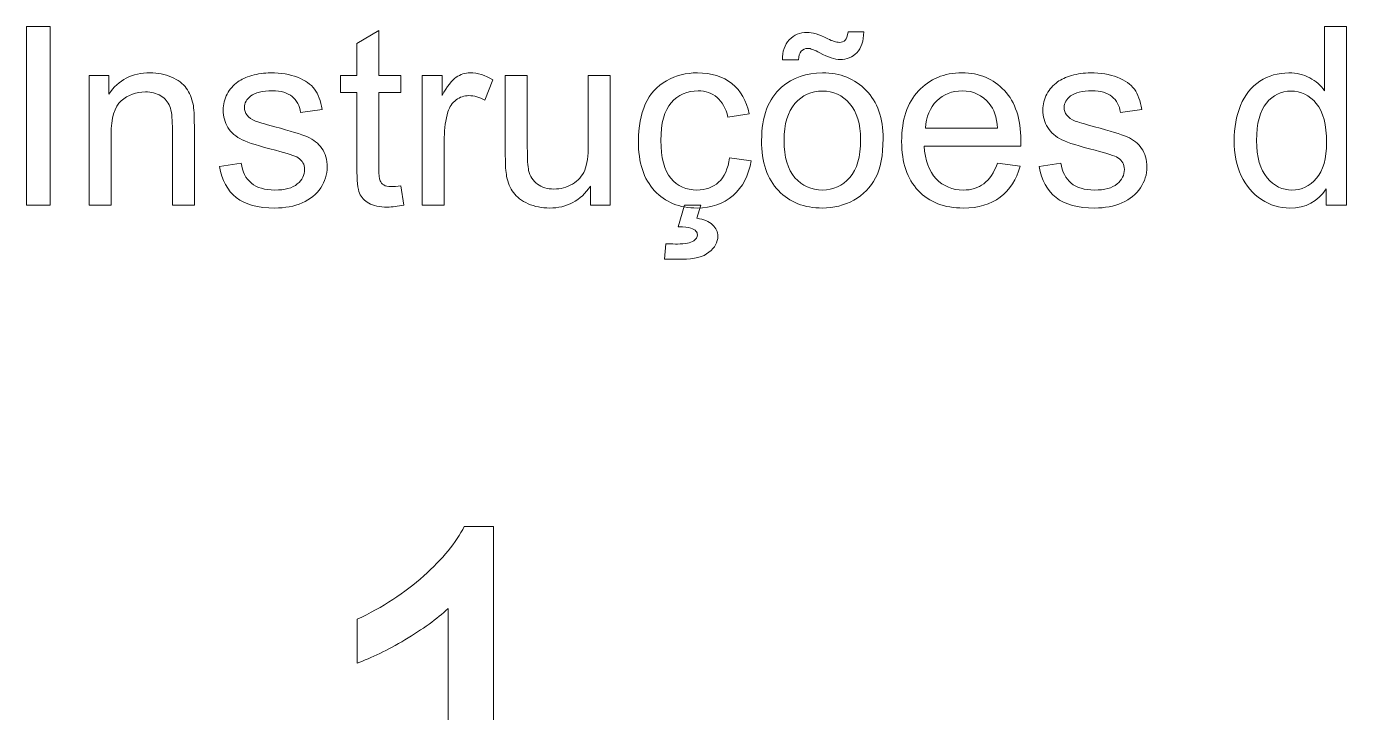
# Model space of a CAD drawing. Header units: centimetres. Extents: x -37.8 to 25.4, y -19.3 to 28.3.
# Drawn here: x -7.19 to 6.96, y 18.87 to 26.23 of the extents above; entities that cross this region are included whole.
import ezdxf

# ---------------------------------------------------------------- set-up
doc = ezdxf.new("R2010")
doc.units = ezdxf.units.CM
doc.header["$MEASUREMENT"] = 0
doc.layers.add('Camada 1', color=7, linetype='Continuous')

msp = doc.modelspace()

# ---------------------------------------------------------------- linework, layer by layer
at = {"layer": 'Camada 1', "color": 250, "lineweight": 9}
for points, knots in [([(-7.19485, 24.31356), (-7.19485, 24.31356), (-7.19485, 26.23296), (-7.19485, 26.23296), (-7.19485, 26.23296), (-7.19485, 26.23296), (-6.94018, 26.23296), (-6.94018, 26.23296), (-6.94018, 26.23296), (-6.94018, 26.23296), (-6.94018, 24.31356), (-6.94018, 24.31356), (-6.94018, 24.31356), (-6.94018, 24.31356), (-7.19485, 24.31356), (-7.19485, 24.31356)], [0, 0, 0, 0, 0.2, 0.2, 0.2, 0.2, 0.4, 0.4, 0.4, 0.4, 0.6, 0.6, 0.6, 0.6, 1, 1, 1, 1]), ([(6.74269, 24.31356), (6.74269, 24.31356), (6.74269, 24.49004), (6.74269, 24.49004), (6.74269, 24.49004), (6.65468, 24.35288), (6.52511, 24.28407), (6.35399, 24.28407), (6.35399, 24.28407), (6.24318, 24.28407), (6.14132, 24.31445), (6.04883, 24.37566), (6.04883, 24.37566), (5.9559, 24.43643), (5.88397, 24.52176), (5.83258, 24.63078), (5.83258, 24.63078), (5.78165, 24.74024), (5.75618, 24.86579), (5.75618, 25.00787), (5.75618, 25.00787), (5.75618, 25.14637), (5.77942, 25.27192), (5.82544, 25.38496), (5.82544, 25.38496), (5.8719, 25.49755), (5.94115, 25.58423), (6.03364, 25.6441), (6.03364, 25.6441), (6.12568, 25.70441), (6.22933, 25.73435), (6.34326, 25.73435), (6.34326, 25.73435), (6.42726, 25.73435), (6.50187, 25.71648), (6.5671, 25.68118), (6.5671, 25.68118), (6.63234, 25.64588), (6.6855, 25.59942), (6.72661, 25.54267), (6.72661, 25.54267), (6.72661, 25.54267), (6.72661, 26.23296), (6.72661, 26.23296), (6.72661, 26.23296), (6.72661, 26.23296), (6.96251, 26.23296), (6.96251, 26.23296), (6.96251, 26.23296), (6.96251, 26.23296), (6.96251, 24.31356), (6.96251, 24.31356), (6.96251, 24.31356), (6.96251, 24.31356), (6.74269, 24.31356), (6.74269, 24.31356)], [0, 0, 0, 0, 0.06666667, 0.06666667, 0.06666667, 0.06666667, 0.13333333, 0.13333333, 0.13333333, 0.13333333, 0.2, 0.2, 0.2, 0.2, 0.26666667, 0.26666667, 0.26666667, 0.26666667, 0.33333333, 0.33333333, 0.33333333, 0.33333333, 0.4, 0.4, 0.4, 0.4, 0.46666667, 0.46666667, 0.46666667, 0.46666667, 0.53333333, 0.53333333, 0.53333333, 0.53333333, 0.6, 0.6, 0.6, 0.6, 0.66666667, 0.66666667, 0.66666667, 0.66666667, 0.73333333, 0.73333333, 0.73333333, 0.73333333, 0.8, 0.8, 0.8, 0.8, 0.86666667, 0.86666667, 0.86666667, 0.86666667, 1, 1, 1, 1]), ([(-3.17912, 24.524), (-3.17912, 24.524), (-3.14695, 24.31579), (-3.14695, 24.31579), (-3.14695, 24.31579), (-3.21308, 24.30194), (-3.2725, 24.29479), (-3.32433, 24.29479), (-3.32433, 24.29479), (-3.40967, 24.29479), (-3.47579, 24.3082), (-3.52315, 24.33545), (-3.52315, 24.33545), (-3.57006, 24.36271), (-3.60312, 24.398), (-3.62234, 24.44224), (-3.62234, 24.44224), (-3.64155, 24.48647), (-3.65093, 24.5794), (-3.65093, 24.72103), (-3.65093, 24.72103), (-3.65093, 24.72103), (-3.65093, 25.52257), (-3.65093, 25.52257), (-3.65093, 25.52257), (-3.65093, 25.52257), (-3.82518, 25.52257), (-3.82518, 25.52257), (-3.82518, 25.52257), (-3.82518, 25.52257), (-3.82518, 25.70486), (-3.82518, 25.70486), (-3.82518, 25.70486), (-3.82518, 25.70486), (-3.65093, 25.70486), (-3.65093, 25.70486), (-3.65093, 25.70486), (-3.65093, 25.70486), (-3.65093, 26.04889), (-3.65093, 26.04889), (-3.65093, 26.04889), (-3.65093, 26.04889), (-3.41503, 26.19052), (-3.41503, 26.19052), (-3.41503, 26.19052), (-3.41503, 26.19052), (-3.41503, 25.70486), (-3.41503, 25.70486), (-3.41503, 25.70486), (-3.41503, 25.70486), (-3.17912, 25.70486), (-3.17912, 25.70486), (-3.17912, 25.70486), (-3.17912, 25.70486), (-3.17912, 25.52257), (-3.17912, 25.52257), (-3.17912, 25.52257), (-3.17912, 25.52257), (-3.41503, 25.52257), (-3.41503, 25.52257), (-3.41503, 25.52257), (-3.41503, 25.52257), (-3.41503, 24.70763), (-3.41503, 24.70763), (-3.41503, 24.70763), (-3.41503, 24.64016), (-3.41101, 24.59682), (-3.40252, 24.57761), (-3.40252, 24.57761), (-3.39447, 24.5584), (-3.38107, 24.54321), (-3.36231, 24.53159), (-3.36231, 24.53159), (-3.34354, 24.52042), (-3.31673, 24.51461), (-3.28188, 24.51461), (-3.28188, 24.51461), (-3.25597, 24.51461), (-3.22157, 24.51774), (-3.17912, 24.524)], [0, 0, 0, 0, 0.04761905, 0.04761905, 0.04761905, 0.04761905, 0.0952381, 0.0952381, 0.0952381, 0.0952381, 0.14285714, 0.14285714, 0.14285714, 0.14285714, 0.19047619, 0.19047619, 0.19047619, 0.19047619, 0.23809524, 0.23809524, 0.23809524, 0.23809524, 0.28571429, 0.28571429, 0.28571429, 0.28571429, 0.33333333, 0.33333333, 0.33333333, 0.33333333, 0.38095238, 0.38095238, 0.38095238, 0.38095238, 0.42857143, 0.42857143, 0.42857143, 0.42857143, 0.47619048, 0.47619048, 0.47619048, 0.47619048, 0.52380952, 0.52380952, 0.52380952, 0.52380952, 0.57142857, 0.57142857, 0.57142857, 0.57142857, 0.61904762, 0.61904762, 0.61904762, 0.61904762, 0.66666667, 0.66666667, 0.66666667, 0.66666667, 0.71428571, 0.71428571, 0.71428571, 0.71428571, 0.76190476, 0.76190476, 0.76190476, 0.76190476, 0.80952381, 0.80952381, 0.80952381, 0.80952381, 0.85714286, 0.85714286, 0.85714286, 0.85714286, 0.9047619, 0.9047619, 0.9047619, 0.9047619, 1, 1, 1, 1]), ([(0.91166, 25.87374), (0.91077, 25.96355), (0.93579, 26.03504), (0.98628, 26.08865), (0.98628, 26.08865), (1.03587, 26.14182), (1.09976, 26.16863), (1.1775, 26.16863), (1.1775, 26.16863), (1.23157, 26.16863), (1.30529, 26.14584), (1.39822, 26.09982), (1.39822, 26.09982), (1.4496, 26.07435), (1.4907, 26.0614), (1.52108, 26.0614), (1.52108, 26.0614), (1.54923, 26.0614), (1.57068, 26.06899), (1.58542, 26.08418), (1.58542, 26.08418), (1.60017, 26.09893), (1.61044, 26.12931), (1.6167, 26.17399), (1.6167, 26.17399), (1.6167, 26.17399), (1.78558, 26.17399), (1.78558, 26.17399), (1.78558, 26.17399), (1.7829, 26.0748), (1.75788, 26.00063), (1.71052, 25.95104), (1.71052, 25.95104), (1.66316, 25.90145), (1.60329, 25.87643), (1.53002, 25.87643), (1.53002, 25.87643), (1.47551, 25.87643), (1.40313, 25.901), (1.31377, 25.9497), (1.31377, 25.9497), (1.25524, 25.98142), (1.21235, 25.99706), (1.1851, 25.99706), (1.1851, 25.99706), (1.15561, 25.99706), (1.13148, 25.98678), (1.11361, 25.96578), (1.11361, 25.96578), (1.0944, 25.94523), (1.08502, 25.9144), (1.08591, 25.87374), (1.08591, 25.87374), (1.08591, 25.87374), (0.91166, 25.87374), (0.91166, 25.87374)], [0, 0, 0, 0, 0.06666667, 0.06666667, 0.06666667, 0.06666667, 0.13333333, 0.13333333, 0.13333333, 0.13333333, 0.2, 0.2, 0.2, 0.2, 0.26666667, 0.26666667, 0.26666667, 0.26666667, 0.33333333, 0.33333333, 0.33333333, 0.33333333, 0.4, 0.4, 0.4, 0.4, 0.46666667, 0.46666667, 0.46666667, 0.46666667, 0.53333333, 0.53333333, 0.53333333, 0.53333333, 0.6, 0.6, 0.6, 0.6, 0.66666667, 0.66666667, 0.66666667, 0.66666667, 0.73333333, 0.73333333, 0.73333333, 0.73333333, 0.8, 0.8, 0.8, 0.8, 0.86666667, 0.86666667, 0.86666667, 0.86666667, 1, 1, 1, 1]), ([(-6.52243, 24.31356), (-6.52243, 24.31356), (-6.52243, 25.70486), (-6.52243, 25.70486), (-6.52243, 25.70486), (-6.52243, 25.70486), (-6.31065, 25.70486), (-6.31065, 25.70486), (-6.31065, 25.70486), (-6.31065, 25.70486), (-6.31065, 25.50738), (-6.31065, 25.50738), (-6.31065, 25.50738), (-6.20879, 25.65884), (-6.06135, 25.73435), (-5.86878, 25.73435), (-5.86878, 25.73435), (-5.78478, 25.73435), (-5.70794, 25.71916), (-5.63779, 25.68922), (-5.63779, 25.68922), (-5.56765, 25.65929), (-5.51492, 25.61952), (-5.48007, 25.57082), (-5.48007, 25.57082), (-5.44523, 25.52212), (-5.42065, 25.46404), (-5.4068, 25.39702), (-5.4068, 25.39702), (-5.39831, 25.35324), (-5.39384, 25.27684), (-5.39384, 25.16782), (-5.39384, 25.16782), (-5.39384, 25.16782), (-5.39384, 24.31356), (-5.39384, 24.31356), (-5.39384, 24.31356), (-5.39384, 24.31356), (-5.62975, 24.31356), (-5.62975, 24.31356), (-5.62975, 24.31356), (-5.62975, 24.31356), (-5.62975, 25.15888), (-5.62975, 25.15888), (-5.62975, 25.15888), (-5.62975, 25.25494), (-5.63868, 25.32688), (-5.657, 25.37424), (-5.657, 25.37424), (-5.67532, 25.4216), (-5.70794, 25.45957), (-5.7544, 25.48817), (-5.7544, 25.48817), (-5.80087, 25.51631), (-5.85582, 25.53061), (-5.91837, 25.53061), (-5.91837, 25.53061), (-6.01845, 25.53061), (-6.10468, 25.49889), (-6.17751, 25.435), (-6.17751, 25.435), (-6.25034, 25.37155), (-6.28653, 25.25048), (-6.28653, 25.07265), (-6.28653, 25.07265), (-6.28653, 25.07265), (-6.28653, 24.31356), (-6.28653, 24.31356), (-6.28653, 24.31356), (-6.28653, 24.31356), (-6.52243, 24.31356), (-6.52243, 24.31356)], [0, 0, 0, 0, 0.05263158, 0.05263158, 0.05263158, 0.05263158, 0.10526316, 0.10526316, 0.10526316, 0.10526316, 0.15789474, 0.15789474, 0.15789474, 0.15789474, 0.21052632, 0.21052632, 0.21052632, 0.21052632, 0.26315789, 0.26315789, 0.26315789, 0.26315789, 0.31578947, 0.31578947, 0.31578947, 0.31578947, 0.36842105, 0.36842105, 0.36842105, 0.36842105, 0.42105263, 0.42105263, 0.42105263, 0.42105263, 0.47368421, 0.47368421, 0.47368421, 0.47368421, 0.52631579, 0.52631579, 0.52631579, 0.52631579, 0.57894737, 0.57894737, 0.57894737, 0.57894737, 0.63157895, 0.63157895, 0.63157895, 0.63157895, 0.68421053, 0.68421053, 0.68421053, 0.68421053, 0.73684211, 0.73684211, 0.73684211, 0.73684211, 0.78947368, 0.78947368, 0.78947368, 0.78947368, 0.84210526, 0.84210526, 0.84210526, 0.84210526, 0.89473684, 0.89473684, 0.89473684, 0.89473684, 1, 1, 1, 1]), ([(-5.12533, 24.72907), (-5.12533, 24.72907), (-4.8921, 24.7666), (-4.8921, 24.7666), (-4.8921, 24.7666), (-4.87915, 24.67322), (-4.84251, 24.60174), (-4.78264, 24.5517), (-4.78264, 24.5517), (-4.72277, 24.5021), (-4.63877, 24.47708), (-4.53155, 24.47708), (-4.53155, 24.47708), (-4.42298, 24.47708), (-4.34255, 24.49898), (-4.28983, 24.54321), (-4.28983, 24.54321), (-4.23756, 24.58699), (-4.2112, 24.63882), (-4.2112, 24.69824), (-4.2112, 24.69824), (-4.2112, 24.75141), (-4.23488, 24.79341), (-4.28179, 24.82379), (-4.28179, 24.82379), (-4.31485, 24.84479), (-4.39528, 24.87115), (-4.52306, 24.90377), (-4.52306, 24.90377), (-4.69552, 24.94711), (-4.81481, 24.98464), (-4.88183, 25.01636), (-4.88183, 25.01636), (-4.9484, 25.04853), (-4.99889, 25.09231), (-5.03329, 25.14861), (-5.03329, 25.14861), (-5.06769, 25.20446), (-5.08512, 25.26656), (-5.08512, 25.33447), (-5.08512, 25.33447), (-5.08512, 25.39657), (-5.07082, 25.45376), (-5.04267, 25.50648), (-5.04267, 25.50648), (-5.01408, 25.55921), (-4.97565, 25.60299), (-4.92695, 25.63784), (-4.92695, 25.63784), (-4.89032, 25.66465), (-4.84028, 25.68743), (-4.77728, 25.7062), (-4.77728, 25.7062), (-4.71384, 25.72496), (-4.64637, 25.73435), (-4.57399, 25.73435), (-4.57399, 25.73435), (-4.46497, 25.73435), (-4.36936, 25.71871), (-4.28715, 25.68699), (-4.28715, 25.68699), (-4.2045, 25.65571), (-4.14373, 25.61282), (-4.10442, 25.55921), (-4.10442, 25.55921), (-4.06555, 25.50514), (-4.03829, 25.43321), (-4.02355, 25.34296), (-4.02355, 25.34296), (-4.02355, 25.34296), (-4.25409, 25.31079), (-4.25409, 25.31079), (-4.25409, 25.31079), (-4.26437, 25.38317), (-4.29475, 25.43991), (-4.34479, 25.48057), (-4.34479, 25.48057), (-4.39483, 25.52123), (-4.46542, 25.54133), (-4.55701, 25.54133), (-4.55701, 25.54133), (-4.66469, 25.54133), (-4.74198, 25.52346), (-4.788, 25.48772), (-4.788, 25.48772), (-4.83402, 25.45198), (-4.85725, 25.40998), (-4.85725, 25.36217), (-4.85725, 25.36217), (-4.85725, 25.33179), (-4.84787, 25.30409), (-4.82866, 25.27952), (-4.82866, 25.27952), (-4.80945, 25.2545), (-4.77951, 25.2335), (-4.73841, 25.21697), (-4.73841, 25.21697), (-4.71473, 25.20803), (-4.64592, 25.18792), (-4.53065, 25.15665), (-4.53065, 25.15665), (-4.36445, 25.11242), (-4.24828, 25.07578), (-4.18216, 25.04763), (-4.18216, 25.04763), (-4.11603, 25.01949), (-4.06421, 24.97793), (-4.02667, 24.92432), (-4.02667, 24.92432), (-3.9887, 24.87026), (-3.96993, 24.80324), (-3.96993, 24.72282), (-3.96993, 24.72282), (-3.96993, 24.64463), (-3.99272, 24.57091), (-4.03874, 24.50166), (-4.03874, 24.50166), (-4.08476, 24.43241), (-4.15088, 24.37879), (-4.23711, 24.34081), (-4.23711, 24.34081), (-4.32379, 24.30284), (-4.42164, 24.28407), (-4.53065, 24.28407), (-4.53065, 24.28407), (-4.71115, 24.28407), (-4.84921, 24.3216), (-4.94393, 24.39622), (-4.94393, 24.39622), (-5.03865, 24.47128), (-5.09897, 24.58208), (-5.12533, 24.72907)], [0, 0, 0, 0, 0.02941176, 0.02941176, 0.02941176, 0.02941176, 0.05882353, 0.05882353, 0.05882353, 0.05882353, 0.08823529, 0.08823529, 0.08823529, 0.08823529, 0.11764706, 0.11764706, 0.11764706, 0.11764706, 0.14705882, 0.14705882, 0.14705882, 0.14705882, 0.17647059, 0.17647059, 0.17647059, 0.17647059, 0.20588235, 0.20588235, 0.20588235, 0.20588235, 0.23529412, 0.23529412, 0.23529412, 0.23529412, 0.26470588, 0.26470588, 0.26470588, 0.26470588, 0.29411765, 0.29411765, 0.29411765, 0.29411765, 0.32352941, 0.32352941, 0.32352941, 0.32352941, 0.35294118, 0.35294118, 0.35294118, 0.35294118, 0.38235294, 0.38235294, 0.38235294, 0.38235294, 0.41176471, 0.41176471, 0.41176471, 0.41176471, 0.44117647, 0.44117647, 0.44117647, 0.44117647, 0.47058824, 0.47058824, 0.47058824, 0.47058824, 0.5, 0.5, 0.5, 0.5, 0.52941176, 0.52941176, 0.52941176, 0.52941176, 0.55882353, 0.55882353, 0.55882353, 0.55882353, 0.58823529, 0.58823529, 0.58823529, 0.58823529, 0.61764706, 0.61764706, 0.61764706, 0.61764706, 0.64705882, 0.64705882, 0.64705882, 0.64705882, 0.67647059, 0.67647059, 0.67647059, 0.67647059, 0.70588235, 0.70588235, 0.70588235, 0.70588235, 0.73529412, 0.73529412, 0.73529412, 0.73529412, 0.76470588, 0.76470588, 0.76470588, 0.76470588, 0.79411765, 0.79411765, 0.79411765, 0.79411765, 0.82352941, 0.82352941, 0.82352941, 0.82352941, 0.85294118, 0.85294118, 0.85294118, 0.85294118, 0.88235294, 0.88235294, 0.88235294, 0.88235294, 0.91176471, 0.91176471, 0.91176471, 0.91176471, 0.94117647, 0.94117647, 0.94117647, 0.94117647, 1, 1, 1, 1]), ([(-2.94902, 24.31356), (-2.94902, 24.31356), (-2.94902, 25.70486), (-2.94902, 25.70486), (-2.94902, 25.70486), (-2.94902, 25.70486), (-2.73724, 25.70486), (-2.73724, 25.70486), (-2.73724, 25.70486), (-2.73724, 25.70486), (-2.73724, 25.49174), (-2.73724, 25.49174), (-2.73724, 25.49174), (-2.68318, 25.59048), (-2.63314, 25.65571), (-2.58712, 25.68699), (-2.58712, 25.68699), (-2.5411, 25.71871), (-2.49062, 25.73435), (-2.43566, 25.73435), (-2.43566, 25.73435), (-2.35613, 25.73435), (-2.27527, 25.70933), (-2.19306, 25.65973), (-2.19306, 25.65973), (-2.19306, 25.65973), (-2.27705, 25.44215), (-2.27705, 25.44215), (-2.27705, 25.44215), (-2.33424, 25.47432), (-2.39143, 25.4904), (-2.44862, 25.4904), (-2.44862, 25.4904), (-2.5, 25.4904), (-2.54602, 25.47476), (-2.58668, 25.44393), (-2.58668, 25.44393), (-2.62733, 25.41311), (-2.65638, 25.37021), (-2.6738, 25.31526), (-2.6738, 25.31526), (-2.70016, 25.23171), (-2.71312, 25.14012), (-2.71312, 25.04048), (-2.71312, 25.04048), (-2.71312, 25.04048), (-2.71312, 24.31356), (-2.71312, 24.31356), (-2.71312, 24.31356), (-2.71312, 24.31356), (-2.94902, 24.31356), (-2.94902, 24.31356)], [0, 0, 0, 0, 0.07142857, 0.07142857, 0.07142857, 0.07142857, 0.14285714, 0.14285714, 0.14285714, 0.14285714, 0.21428571, 0.21428571, 0.21428571, 0.21428571, 0.28571429, 0.28571429, 0.28571429, 0.28571429, 0.35714286, 0.35714286, 0.35714286, 0.35714286, 0.42857143, 0.42857143, 0.42857143, 0.42857143, 0.5, 0.5, 0.5, 0.5, 0.57142857, 0.57142857, 0.57142857, 0.57142857, 0.64285714, 0.64285714, 0.64285714, 0.64285714, 0.71428571, 0.71428571, 0.71428571, 0.71428571, 0.78571429, 0.78571429, 0.78571429, 0.78571429, 0.85714286, 0.85714286, 0.85714286, 0.85714286, 1, 1, 1, 1]), ([(-1.14489, 24.31356), (-1.14489, 24.31356), (-1.14489, 24.52042), (-1.14489, 24.52042), (-1.14489, 24.52042), (-1.25302, 24.36271), (-1.39956, 24.28407), (-1.58498, 24.28407), (-1.58498, 24.28407), (-1.66674, 24.28407), (-1.74314, 24.29971), (-1.81418, 24.33098), (-1.81418, 24.33098), (-1.88522, 24.36271), (-1.93794, 24.40202), (-1.97235, 24.44938), (-1.97235, 24.44938), (-2.00675, 24.49719), (-2.03088, 24.55527), (-2.04473, 24.62408), (-2.04473, 24.62408), (-2.05411, 24.67054), (-2.05902, 24.74382), (-2.05902, 24.8439), (-2.05902, 24.8439), (-2.05902, 24.8439), (-2.05902, 25.70486), (-2.05902, 25.70486), (-2.05902, 25.70486), (-2.05902, 25.70486), (-1.82312, 25.70486), (-1.82312, 25.70486), (-1.82312, 25.70486), (-1.82312, 25.70486), (-1.82312, 24.93504), (-1.82312, 24.93504), (-1.82312, 24.93504), (-1.82312, 24.81218), (-1.8182, 24.72907), (-1.80882, 24.68663), (-1.80882, 24.68663), (-1.79408, 24.62452), (-1.7628, 24.57627), (-1.71455, 24.54098), (-1.71455, 24.54098), (-1.66674, 24.50568), (-1.60777, 24.48781), (-1.53717, 24.48781), (-1.53717, 24.48781), (-1.46658, 24.48781), (-1.40046, 24.50568), (-1.3388, 24.54187), (-1.3388, 24.54187), (-1.27714, 24.57806), (-1.23336, 24.62765), (-1.20744, 24.68976), (-1.20744, 24.68976), (-1.18198, 24.75186), (-1.16902, 24.84256), (-1.16902, 24.96096), (-1.16902, 24.96096), (-1.16902, 24.96096), (-1.16902, 25.70486), (-1.16902, 25.70486), (-1.16902, 25.70486), (-1.16902, 25.70486), (-0.93312, 25.70486), (-0.93312, 25.70486), (-0.93312, 25.70486), (-0.93312, 25.70486), (-0.93312, 24.31356), (-0.93312, 24.31356), (-0.93312, 24.31356), (-0.93312, 24.31356), (-1.14489, 24.31356), (-1.14489, 24.31356)], [0, 0, 0, 0, 0.05, 0.05, 0.05, 0.05, 0.1, 0.1, 0.1, 0.1, 0.15, 0.15, 0.15, 0.15, 0.2, 0.2, 0.2, 0.2, 0.25, 0.25, 0.25, 0.25, 0.3, 0.3, 0.3, 0.3, 0.35, 0.35, 0.35, 0.35, 0.4, 0.4, 0.4, 0.4, 0.45, 0.45, 0.45, 0.45, 0.5, 0.5, 0.5, 0.5, 0.55, 0.55, 0.55, 0.55, 0.6, 0.6, 0.6, 0.6, 0.65, 0.65, 0.65, 0.65, 0.7, 0.7, 0.7, 0.7, 0.75, 0.75, 0.75, 0.75, 0.8, 0.8, 0.8, 0.8, 0.85, 0.85, 0.85, 0.85, 0.9, 0.9, 0.9, 0.9, 1, 1, 1, 1]), ([(0.34604, 24.8229), (0.34604, 24.8229), (0.57658, 24.79073), (0.57658, 24.79073), (0.57658, 24.79073), (0.55111, 24.63212), (0.48677, 24.50836), (0.38267, 24.41856), (0.38267, 24.41856), (0.27857, 24.32875), (0.15034, 24.28407), (-0.00112, 24.28407), (-0.00112, 24.28407), (-0.191, 24.28407), (-0.34381, 24.34618), (-0.45908, 24.47038), (-0.45908, 24.47038), (-0.5748, 24.59459), (-0.63243, 24.77241), (-0.63243, 25.00385), (-0.63243, 25.00385), (-0.63243, 25.15397), (-0.60741, 25.28488), (-0.55782, 25.39747), (-0.55782, 25.39747), (-0.50822, 25.50961), (-0.43272, 25.59406), (-0.33085, 25.6499), (-0.33085, 25.6499), (-0.22943, 25.7062), (-0.11907, 25.73435), (0.00067, 25.73435), (0.00067, 25.73435), (0.15124, 25.73435), (0.275, 25.69637), (0.37061, 25.61997), (0.37061, 25.61997), (0.46667, 25.54357), (0.52833, 25.435), (0.55513, 25.29471), (0.55513, 25.29471), (0.55513, 25.29471), (0.32727, 25.25986), (0.32727, 25.25986), (0.32727, 25.25986), (0.30538, 25.35324), (0.26695, 25.42338), (0.21111, 25.47074), (0.21111, 25.47074), (0.1557, 25.51765), (0.08869, 25.54133), (0.01005, 25.54133), (0.01005, 25.54133), (-0.10879, 25.54133), (-0.2053, 25.49889), (-0.27991, 25.414), (-0.27991, 25.414), (-0.35408, 25.32866), (-0.39117, 25.19463), (-0.39117, 25.01055), (-0.39117, 25.01055), (-0.39117, 24.82379), (-0.35542, 24.68842), (-0.28394, 24.60397), (-0.28394, 24.60397), (-0.212, 24.51953), (-0.11862, 24.47708), (-0.0038, 24.47708), (-0.0038, 24.47708), (0.08913, 24.47708), (0.16643, 24.50523), (0.22808, 24.56197), (0.22808, 24.56197), (0.29019, 24.61827), (0.3295, 24.70539), (0.34604, 24.8229)], [0, 0, 0, 0, 0.05, 0.05, 0.05, 0.05, 0.1, 0.1, 0.1, 0.1, 0.15, 0.15, 0.15, 0.15, 0.2, 0.2, 0.2, 0.2, 0.25, 0.25, 0.25, 0.25, 0.3, 0.3, 0.3, 0.3, 0.35, 0.35, 0.35, 0.35, 0.4, 0.4, 0.4, 0.4, 0.45, 0.45, 0.45, 0.45, 0.5, 0.5, 0.5, 0.5, 0.55, 0.55, 0.55, 0.55, 0.6, 0.6, 0.6, 0.6, 0.65, 0.65, 0.65, 0.65, 0.7, 0.7, 0.7, 0.7, 0.75, 0.75, 0.75, 0.75, 0.8, 0.8, 0.8, 0.8, 0.85, 0.85, 0.85, 0.85, 0.9, 0.9, 0.9, 0.9, 1, 1, 1, 1]), ([(0.68916, 25.00921), (0.68916, 25.26611), (0.76065, 25.45644), (0.90407, 25.5802), (0.90407, 25.5802), (1.02336, 25.68297), (1.16946, 25.73435), (1.34148, 25.73435), (1.34148, 25.73435), (1.53225, 25.73435), (1.68863, 25.6718), (1.81016, 25.5467), (1.81016, 25.5467), (1.93124, 25.42204), (1.992, 25.24913), (1.992, 25.02887), (1.992, 25.02887), (1.992, 24.85015), (1.96519, 24.70986), (1.91158, 24.60755), (1.91158, 24.60755), (1.85796, 24.50523), (1.77977, 24.4257), (1.67701, 24.36896), (1.67701, 24.36896), (1.5747, 24.31222), (1.46255, 24.28407), (1.34148, 24.28407), (1.34148, 24.28407), (1.14668, 24.28407), (0.98941, 24.34618), (0.86922, 24.47083), (0.86922, 24.47083), (0.74903, 24.59548), (0.68916, 24.77509), (0.68916, 25.00921)], [0, 0, 0, 0, 0.1, 0.1, 0.1, 0.1, 0.2, 0.2, 0.2, 0.2, 0.3, 0.3, 0.3, 0.3, 0.4, 0.4, 0.4, 0.4, 0.5, 0.5, 0.5, 0.5, 0.6, 0.6, 0.6, 0.6, 0.7, 0.7, 0.7, 0.7, 0.8, 0.8, 0.8, 0.8, 1, 1, 1, 1]), ([(3.21754, 24.76392), (3.21754, 24.76392), (3.46148, 24.73175), (3.46148, 24.73175), (3.46148, 24.73175), (3.42351, 24.59012), (3.35247, 24.47977), (3.24881, 24.40158), (3.24881, 24.40158), (3.14516, 24.32339), (3.01291, 24.28407), (2.85162, 24.28407), (2.85162, 24.28407), (2.64878, 24.28407), (2.48793, 24.34662), (2.36909, 24.47172), (2.36909, 24.47172), (2.25024, 24.59638), (2.19082, 24.77196), (2.19082, 24.99759), (2.19082, 24.99759), (2.19082, 25.23082), (2.25069, 25.41221), (2.37087, 25.54089), (2.37087, 25.54089), (2.49106, 25.67001), (2.64699, 25.73435), (2.83866, 25.73435), (2.83866, 25.73435), (3.02408, 25.73435), (3.17554, 25.67135), (3.29304, 25.54491), (3.29304, 25.54491), (3.41055, 25.41847), (3.46953, 25.24065), (3.46953, 25.01144), (3.46953, 25.01144), (3.46953, 24.99759), (3.46908, 24.97659), (3.46818, 24.94889), (3.46818, 24.94889), (3.46818, 24.94889), (2.43208, 24.94889), (2.43208, 24.94889), (2.43208, 24.94889), (2.44102, 24.79654), (2.48391, 24.67948), (2.56165, 24.59861), (2.56165, 24.59861), (2.63895, 24.51774), (2.7359, 24.47708), (2.85162, 24.47708), (2.85162, 24.47708), (2.93785, 24.47708), (3.01157, 24.49987), (3.07233, 24.54544), (3.07233, 24.54544), (3.13354, 24.59102), (3.18179, 24.66384), (3.21754, 24.76392)], [0, 0, 0, 0, 0.0625, 0.0625, 0.0625, 0.0625, 0.125, 0.125, 0.125, 0.125, 0.1875, 0.1875, 0.1875, 0.1875, 0.25, 0.25, 0.25, 0.25, 0.3125, 0.3125, 0.3125, 0.3125, 0.375, 0.375, 0.375, 0.375, 0.4375, 0.4375, 0.4375, 0.4375, 0.5, 0.5, 0.5, 0.5, 0.5625, 0.5625, 0.5625, 0.5625, 0.625, 0.625, 0.625, 0.625, 0.6875, 0.6875, 0.6875, 0.6875, 0.75, 0.75, 0.75, 0.75, 0.8125, 0.8125, 0.8125, 0.8125, 0.875, 0.875, 0.875, 0.875, 1, 1, 1, 1]), ([(3.66566, 24.72907), (3.66566, 24.72907), (3.89889, 24.7666), (3.89889, 24.7666), (3.89889, 24.7666), (3.91184, 24.67322), (3.94848, 24.60174), (4.00835, 24.5517), (4.00835, 24.5517), (4.06822, 24.5021), (4.15222, 24.47708), (4.25944, 24.47708), (4.25944, 24.47708), (4.36801, 24.47708), (4.44844, 24.49898), (4.50116, 24.54321), (4.50116, 24.54321), (4.55343, 24.58699), (4.57979, 24.63882), (4.57979, 24.69824), (4.57979, 24.69824), (4.57979, 24.75141), (4.55611, 24.79341), (4.5092, 24.82379), (4.5092, 24.82379), (4.47614, 24.84479), (4.39571, 24.87115), (4.26793, 24.90377), (4.26793, 24.90377), (4.09547, 24.94711), (3.97618, 24.98464), (3.90916, 25.01636), (3.90916, 25.01636), (3.84259, 25.04853), (3.7921, 25.09231), (3.7577, 25.14861), (3.7577, 25.14861), (3.7233, 25.20446), (3.70587, 25.26656), (3.70587, 25.33447), (3.70587, 25.33447), (3.70587, 25.39657), (3.72017, 25.45376), (3.74832, 25.50648), (3.74832, 25.50648), (3.77691, 25.55921), (3.81534, 25.60299), (3.86404, 25.63784), (3.86404, 25.63784), (3.90067, 25.66465), (3.95071, 25.68743), (4.01371, 25.7062), (4.01371, 25.7062), (4.07715, 25.72496), (4.14462, 25.73435), (4.217, 25.73435), (4.217, 25.73435), (4.32602, 25.73435), (4.42163, 25.71871), (4.50384, 25.68699), (4.50384, 25.68699), (4.58649, 25.65571), (4.64726, 25.61282), (4.68657, 25.55921), (4.68657, 25.55921), (4.72544, 25.50514), (4.7527, 25.43321), (4.76744, 25.34296), (4.76744, 25.34296), (4.76744, 25.34296), (4.5369, 25.31079), (4.5369, 25.31079), (4.5369, 25.31079), (4.52662, 25.38317), (4.49624, 25.43991), (4.4462, 25.48057), (4.4462, 25.48057), (4.39616, 25.52123), (4.32557, 25.54133), (4.23398, 25.54133), (4.23398, 25.54133), (4.1263, 25.54133), (4.04901, 25.52346), (4.00299, 25.48772), (4.00299, 25.48772), (3.95697, 25.45198), (3.93374, 25.40998), (3.93374, 25.36217), (3.93374, 25.36217), (3.93374, 25.33179), (3.94312, 25.30409), (3.96233, 25.27952), (3.96233, 25.27952), (3.98154, 25.2545), (4.01148, 25.2335), (4.05258, 25.21697), (4.05258, 25.21697), (4.07626, 25.20803), (4.14507, 25.18792), (4.26034, 25.15665), (4.26034, 25.15665), (4.42654, 25.11242), (4.54271, 25.07578), (4.60883, 25.04763), (4.60883, 25.04763), (4.67496, 25.01949), (4.72678, 24.97793), (4.76432, 24.92432), (4.76432, 24.92432), (4.80229, 24.87026), (4.82106, 24.80324), (4.82106, 24.72282), (4.82106, 24.72282), (4.82106, 24.64463), (4.79827, 24.57091), (4.75225, 24.50166), (4.75225, 24.50166), (4.70623, 24.43241), (4.64011, 24.37879), (4.55388, 24.34081), (4.55388, 24.34081), (4.4672, 24.30284), (4.36935, 24.28407), (4.26034, 24.28407), (4.26034, 24.28407), (4.07984, 24.28407), (3.94178, 24.3216), (3.84706, 24.39622), (3.84706, 24.39622), (3.75234, 24.47128), (3.69202, 24.58208), (3.66566, 24.72907)], [0, 0, 0, 0, 0.02941176, 0.02941176, 0.02941176, 0.02941176, 0.05882353, 0.05882353, 0.05882353, 0.05882353, 0.08823529, 0.08823529, 0.08823529, 0.08823529, 0.11764706, 0.11764706, 0.11764706, 0.11764706, 0.14705882, 0.14705882, 0.14705882, 0.14705882, 0.17647059, 0.17647059, 0.17647059, 0.17647059, 0.20588235, 0.20588235, 0.20588235, 0.20588235, 0.23529412, 0.23529412, 0.23529412, 0.23529412, 0.26470588, 0.26470588, 0.26470588, 0.26470588, 0.29411765, 0.29411765, 0.29411765, 0.29411765, 0.32352941, 0.32352941, 0.32352941, 0.32352941, 0.35294118, 0.35294118, 0.35294118, 0.35294118, 0.38235294, 0.38235294, 0.38235294, 0.38235294, 0.41176471, 0.41176471, 0.41176471, 0.41176471, 0.44117647, 0.44117647, 0.44117647, 0.44117647, 0.47058824, 0.47058824, 0.47058824, 0.47058824, 0.5, 0.5, 0.5, 0.5, 0.52941176, 0.52941176, 0.52941176, 0.52941176, 0.55882353, 0.55882353, 0.55882353, 0.55882353, 0.58823529, 0.58823529, 0.58823529, 0.58823529, 0.61764706, 0.61764706, 0.61764706, 0.61764706, 0.64705882, 0.64705882, 0.64705882, 0.64705882, 0.67647059, 0.67647059, 0.67647059, 0.67647059, 0.70588235, 0.70588235, 0.70588235, 0.70588235, 0.73529412, 0.73529412, 0.73529412, 0.73529412, 0.76470588, 0.76470588, 0.76470588, 0.76470588, 0.79411765, 0.79411765, 0.79411765, 0.79411765, 0.82352941, 0.82352941, 0.82352941, 0.82352941, 0.85294118, 0.85294118, 0.85294118, 0.85294118, 0.88235294, 0.88235294, 0.88235294, 0.88235294, 0.91176471, 0.91176471, 0.91176471, 0.91176471, 0.94117647, 0.94117647, 0.94117647, 0.94117647, 1, 1, 1, 1]), ([(0.93043, 25.00876), (0.93043, 24.83094), (0.9693, 24.6978), (1.04704, 24.60978), (1.04704, 24.60978), (1.12523, 24.52132), (1.22308, 24.47708), (1.34148, 24.47708), (1.34148, 24.47708), (1.45853, 24.47708), (1.55593, 24.52132), (1.63412, 24.61023), (1.63412, 24.61023), (1.71186, 24.69914), (1.75073, 24.83452), (1.75073, 25.01636), (1.75073, 25.01636), (1.75073, 25.18792), (1.71142, 25.31794), (1.63323, 25.40596), (1.63323, 25.40596), (1.55504, 25.49442), (1.45764, 25.53865), (1.34148, 25.53865), (1.34148, 25.53865), (1.22308, 25.53865), (1.12523, 25.49487), (1.04704, 25.40685), (1.04704, 25.40685), (0.9693, 25.31883), (0.93043, 25.18614), (0.93043, 25.00876)], [0, 0, 0, 0, 0.11111111, 0.11111111, 0.11111111, 0.11111111, 0.22222222, 0.22222222, 0.22222222, 0.22222222, 0.33333333, 0.33333333, 0.33333333, 0.33333333, 0.44444444, 0.44444444, 0.44444444, 0.44444444, 0.55555556, 0.55555556, 0.55555556, 0.55555556, 0.66666667, 0.66666667, 0.66666667, 0.66666667, 0.77777778, 0.77777778, 0.77777778, 0.77777778, 1, 1, 1, 1]), ([(2.44549, 25.14191), (2.44549, 25.14191), (3.22022, 25.14191), (3.22022, 25.14191), (3.22022, 25.14191), (3.20994, 25.25896), (3.18001, 25.34653), (3.13131, 25.40506), (3.13131, 25.40506), (3.05669, 25.49576), (2.95929, 25.54133), (2.84, 25.54133), (2.84, 25.54133), (2.73188, 25.54133), (2.64118, 25.50514), (2.56746, 25.43276), (2.56746, 25.43276), (2.49419, 25.36039), (2.45353, 25.26343), (2.44549, 25.14191)], [0, 0, 0, 0, 0.16666667, 0.16666667, 0.16666667, 0.16666667, 0.33333333, 0.33333333, 0.33333333, 0.33333333, 0.5, 0.5, 0.5, 0.5, 0.66666667, 0.66666667, 0.66666667, 0.66666667, 1, 1, 1, 1]), ([(5.99745, 25.00742), (5.99745, 24.8296), (6.03498, 24.6969), (6.11049, 24.60889), (6.11049, 24.60889), (6.18555, 24.52087), (6.27446, 24.47708), (6.37677, 24.47708), (6.37677, 24.47708), (6.47998, 24.47708), (6.56755, 24.51908), (6.63993, 24.60308), (6.63993, 24.60308), (6.71186, 24.68708), (6.74805, 24.8153), (6.74805, 24.98776), (6.74805, 24.98776), (6.74805, 25.1772), (6.71142, 25.3166), (6.6377, 25.40551), (6.6377, 25.40551), (6.56442, 25.49442), (6.47373, 25.53865), (6.36605, 25.53865), (6.36605, 25.53865), (6.26105, 25.53865), (6.17348, 25.49621), (6.10289, 25.41087), (6.10289, 25.41087), (6.03275, 25.32554), (5.99745, 25.19105), (5.99745, 25.00742)], [0, 0, 0, 0, 0.11111111, 0.11111111, 0.11111111, 0.11111111, 0.22222222, 0.22222222, 0.22222222, 0.22222222, 0.33333333, 0.33333333, 0.33333333, 0.33333333, 0.44444444, 0.44444444, 0.44444444, 0.44444444, 0.55555556, 0.55555556, 0.55555556, 0.55555556, 0.66666667, 0.66666667, 0.66666667, 0.66666667, 0.77777778, 0.77777778, 0.77777778, 0.77777778, 1, 1, 1, 1]), ([(-0.20441, 24.08302), (-0.20441, 24.08302), (-0.1365, 24.31356), (-0.1365, 24.31356), (-0.1365, 24.31356), (-0.1365, 24.31356), (0.03775, 24.31356), (0.03775, 24.31356), (0.03775, 24.31356), (0.03775, 24.31356), (-0.00559, 24.17416), (-0.00559, 24.17416), (-0.00559, 24.17416), (0.06903, 24.16523), (0.12532, 24.14244), (0.1633, 24.10536), (0.1633, 24.10536), (0.20128, 24.06872), (0.22004, 24.02762), (0.22004, 23.98249), (0.22004, 23.98249), (0.22004, 23.91726), (0.18832, 23.85962), (0.12488, 23.80958), (0.12488, 23.80958), (0.06188, 23.75954), (-0.03373, 23.73452), (-0.16107, 23.73452), (-0.16107, 23.73452), (-0.233, 23.73452), (-0.29645, 23.73452), (-0.35095, 23.73452), (-0.35095, 23.73452), (-0.35095, 23.73452), (-0.33755, 23.90073), (-0.33755, 23.90073), (-0.33755, 23.90073), (-0.28081, 23.89894), (-0.2397, 23.89805), (-0.2129, 23.89805), (-0.2129, 23.89805), (-0.13024, 23.89805), (-0.07171, 23.90921), (-0.0382, 23.932), (-0.0382, 23.932), (-0.01274, 23.94943), (0.00022, 23.97043), (0.00022, 23.99589), (0.00022, 23.99589), (0.00022, 24.01153), (-0.00469, 24.02538), (-0.01497, 24.03744), (-0.01497, 24.03744), (-0.0248, 24.04951), (-0.04312, 24.06023), (-0.06992, 24.06872), (-0.06992, 24.06872), (-0.09718, 24.07721), (-0.14186, 24.08212), (-0.20441, 24.08302)], [0, 0, 0, 0, 0.0625, 0.0625, 0.0625, 0.0625, 0.125, 0.125, 0.125, 0.125, 0.1875, 0.1875, 0.1875, 0.1875, 0.25, 0.25, 0.25, 0.25, 0.3125, 0.3125, 0.3125, 0.3125, 0.375, 0.375, 0.375, 0.375, 0.4375, 0.4375, 0.4375, 0.4375, 0.5, 0.5, 0.5, 0.5, 0.5625, 0.5625, 0.5625, 0.5625, 0.625, 0.625, 0.625, 0.625, 0.6875, 0.6875, 0.6875, 0.6875, 0.75, 0.75, 0.75, 0.75, 0.8125, 0.8125, 0.8125, 0.8125, 0.875, 0.875, 0.875, 0.875, 1, 1, 1, 1]), ([(-2.18595, 16.88523), (-2.18595, 16.88523), (-2.67339, 16.88523), (-2.67339, 16.88523), (-2.67339, 16.88523), (-2.67339, 16.88523), (-2.67339, 19.98894), (-2.67339, 19.98894), (-2.67339, 19.98894), (-2.79063, 19.87632), (-2.9448, 19.7646), (-3.13498, 19.65291), (-3.13498, 19.65291), (-3.32515, 19.5412), (-3.49686, 19.4572), (-3.64826, 19.40181), (-3.64826, 19.40181), (-3.64826, 19.40181), (-3.64826, 19.87262), (-3.64826, 19.87262), (-3.64826, 19.87262), (-3.37593, 20.00002), (-3.13775, 20.15512), (-2.93373, 20.33789), (-2.93373, 20.33789), (-2.7297, 20.51977), (-2.58476, 20.6961), (-2.49983, 20.86781), (-2.49983, 20.86781), (-2.49983, 20.86781), (-2.18595, 20.86781), (-2.18595, 20.86781), (-2.18595, 20.86781), (-2.18595, 20.86781), (-2.18595, 16.88523), (-2.18595, 16.88523)], [0, 0, 0, 0, 0.1, 0.1, 0.1, 0.1, 0.2, 0.2, 0.2, 0.2, 0.3, 0.3, 0.3, 0.3, 0.4, 0.4, 0.4, 0.4, 0.5, 0.5, 0.5, 0.5, 0.6, 0.6, 0.6, 0.6, 0.7, 0.7, 0.7, 0.7, 0.8, 0.8, 0.8, 0.8, 1, 1, 1, 1])]:
    msp.add_open_spline(points, degree=3, knots=knots, dxfattribs=at)

doc.saveas('drawing.dxf')
